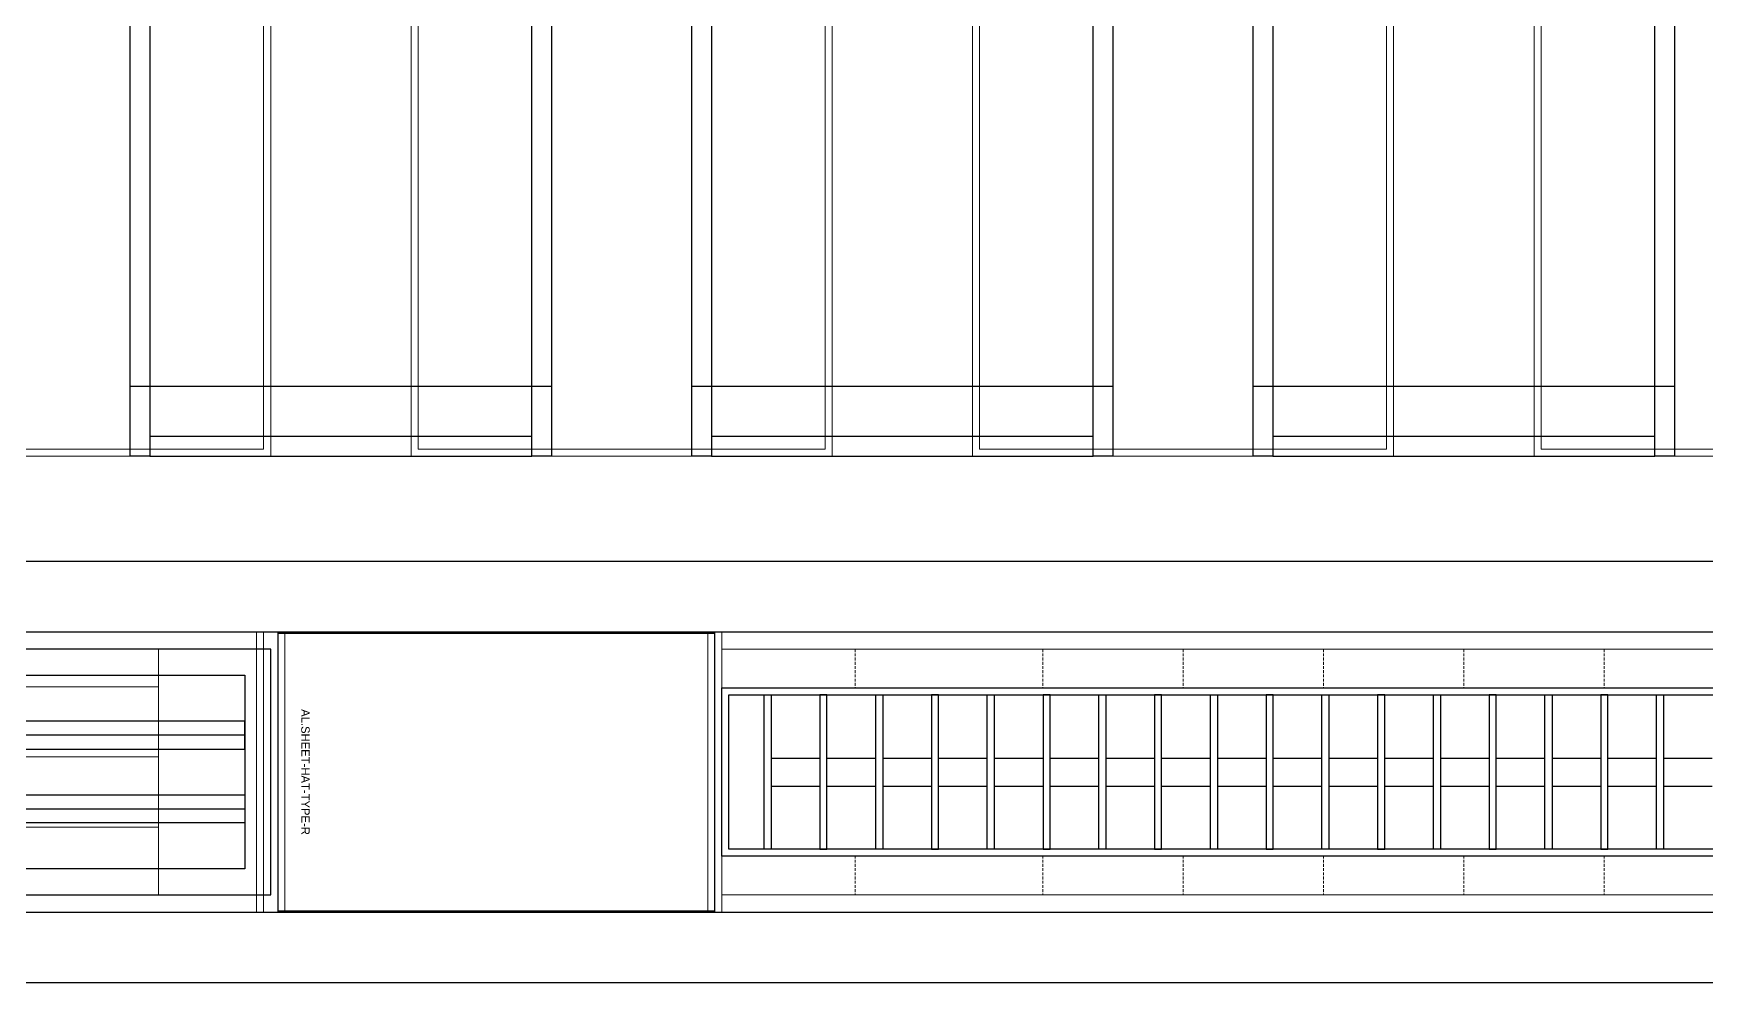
# Model space of a CAD drawing. Header units: millimetres. Extents: x 813027 to 1148939, y -931049 to -10.
# Drawn here: x 1025521 to 1026712, y -112135 to -111459 of the extents above; entities that cross this region are included whole.
import ezdxf
from ezdxf.enums import TextEntityAlignment as Align

# ---------------------------------------------------------------- set-up
doc = ezdxf.new("R2010")
doc.units = ezdxf.units.MM
doc.linetypes.add('DPA_Hidden 50', pattern=[3, 2, -1])
for name, color, linetype in [('000 - WIPEOUT', 250, 'Continuous'), ('001 - ASCESSORIES', 1, 'Continuous'), ('A04_TUBE SERIES', 2, 'Continuous'), ('A11_ALU.SOLID SHEET', 7, 'Continuous')]:
    doc.layers.add(name, color=color, linetype=linetype)
doc.layers.add('A-GLAZ-CURT', color=2, linetype='Continuous', lineweight=9)

# ---------------------------------------------------------------- blocks, each defined once
blk = doc.blocks.new('DPA_CP_Metal Ceiling Panel - Vertical Panel with Gap-23421678-4160 - LOWER PLATFORM LEVEL - REFLECTED CEILING GENERAL PLAN')
at = {"layer": 'A-GLAZ-CURT'}
for p, q in [((1017796.3, -111761.8), (1017796.3, -110921.8)), ((1017796.3, -110921.8), (1018096.3, -110921.8)), ((1017796.3, -111761.8), (1017796.3, -110921.8)), ((1017796.3, -110921.8), (1018096.3, -110921.8)), ((1018096.3, -110921.8), (1017796.3, -110921.8)), ((1017796.3, -110921.8), (1017796.3, -111761.8)), ((1018096.3, -110921.8), (1017796.3, -110921.8)), ((1017796.3, -110921.8), (1017796.3, -111761.8)), ((1017796.3, -111761.8), (1017796.3, -110921.8)), ((1017796.3, -110921.8), (1018096.3, -110921.8)), ((1018096.3, -111761.8), (1018096.3, -110921.8)), ((1018096.3, -110921.8), (1018096.3, -111761.8)), ((1018096.3, -111761.8), (1018096.3, -110921.8)), ((1018096.3, -111761.8), (1018096.3, -110921.8)), ((1018096.3, -110921.8), (1018096.3, -111761.8)), ((1017801.3, -111756.8), (1017801.3, -110926.8)), ((1017801.3, -110926.8), (1018091.3, -110926.8)), ((1018091.3, -110926.8), (1018091.3, -111756.8)), ((1017801.3, -111756.8), (1018091.3, -111756.8)), ((1017796.3, -111761.8), (1018096.3, -111761.8)), ((1018096.3, -111761.8), (1017796.3, -111761.8)), ((1017796.3, -111761.8), (1018096.3, -111761.8)), ((1017796.3, -111761.8), (1018096.3, -111761.8)), ((1018096.3, -111761.8), (1017796.3, -111761.8))]:
    blk.add_line(p, q, dxfattribs=at)
blk = doc.blocks.new('DPA_CP_Metal Ceiling Air Supply - Linear Diffuser Air Supply-14762131-4160 - LOWER PLATFORM LEVEL - REFLECTED CEILING GENERAL PLAN')
at = {"layer": 'A-GLAZ-CURT'}
h = blk.add_hatch(dxfattribs=at)
h.set_pattern_fill('FP_13', color=256, style=0, pattern_type=2)
h.set_pattern_definition([(180, (909396.33, -109824.28), (6e-15, 50), [])])
h.paths.add_polyline_path([(908676.3, -109874.3), (910116.3, -109874.3), (910116.3, -109699.3), (908676.3, -109699.3)])
for p, q in [((908601.3, -109649.3), (910191.3, -109649.3)), ((908601.3, -109649.3), (910191.3, -109649.3)), ((910191.3, -109649.3), (908601.3, -109649.3)), ((910191.3, -109649.3), (908601.3, -109649.3)), ((908601.3, -109649.3), (910191.3, -109649.3)), ((908606.3, -109654.3), (910186.3, -109654.3)), ((910186.3, -109654.3), (910186.3, -109919.3)), ((910191.3, -109924.3), (910191.3, -109649.3)), ((910191.3, -109649.3), (910191.3, -109924.3)), ((910191.3, -109924.3), (910191.3, -109649.3)), ((910191.3, -109924.3), (910191.3, -109649.3)), ((910191.3, -109649.3), (910191.3, -109924.3)), ((910116.3, -109699.3), (908676.3, -109699.3)), ((908676.3, -109699.3), (910116.3, -109699.3)), ((908676.3, -109699.3), (910116.3, -109699.3)), ((910116.3, -109699.3), (908676.3, -109699.3)), ((910116.3, -109874.3), (910116.3, -109699.3)), ((910116.3, -109699.3), (910116.3, -109874.3)), ((910116.3, -109699.3), (910116.3, -109874.3)), ((910116.3, -109874.3), (910116.3, -109699.3)), ((908676.3, -109874.3), (910116.3, -109874.3)), ((910116.3, -109874.3), (908676.3, -109874.3)), ((910116.3, -109874.3), (908676.3, -109874.3)), ((908676.3, -109874.3), (910116.3, -109874.3)), ((908606.3, -109919.3), (910186.3, -109919.3)), ((908601.3, -109924.3), (910191.3, -109924.3)), ((910191.3, -109924.3), (908601.3, -109924.3)), ((908601.3, -109924.3), (910191.3, -109924.3)), ((908601.3, -109924.3), (910191.3, -109924.3)), ((910191.3, -109924.3), (908601.3, -109924.3))]:
    blk.add_line(p, q, dxfattribs=at)
blk = doc.blocks.new('DPA_CP_Metal Ceiling Panel - Horizontal with Gap-20308794-4160 - LOWER PLATFORM LEVEL - REFLECTED CEILING GENERAL PLAN')
at = {"layer": 'A-GLAZ-CURT'}
for p, q in [((910201.3, -109924.3), (910201.3, -109649.3)), ((910201.3, -109649.3), (910512.8, -109649.3)), ((910201.3, -109924.3), (910201.3, -109649.3)), ((910201.3, -109649.3), (910512.8, -109649.3)), ((910512.8, -109649.3), (910201.3, -109649.3)), ((910201.3, -109649.3), (910201.3, -109924.3)), ((910512.8, -109649.3), (910201.3, -109649.3)), ((910201.3, -109649.3), (910201.3, -109924.3)), ((910201.3, -109924.3), (910201.3, -109649.3)), ((910201.3, -109649.3), (910512.8, -109649.3)), ((910206.3, -109919.3), (910206.3, -109654.3)), ((910206.3, -109654.3), (910507.8, -109654.3)), ((910507.8, -109654.3), (910507.8, -109919.3)), ((910512.8, -109924.3), (910512.8, -109649.3)), ((910512.8, -109649.3), (910512.8, -109924.3)), ((910512.8, -109924.3), (910512.8, -109649.3)), ((910512.8, -109924.3), (910512.8, -109649.3)), ((910512.8, -109649.3), (910512.8, -109924.3)), ((910206.3, -109919.3), (910507.8, -109919.3)), ((910201.3, -109924.3), (910512.8, -109924.3)), ((910512.8, -109924.3), (910201.3, -109924.3)), ((910201.3, -109924.3), (910512.8, -109924.3)), ((910201.3, -109924.3), (910512.8, -109924.3)), ((910512.8, -109924.3), (910201.3, -109924.3))]:
    blk.add_line(p, q, dxfattribs=at)
blk = doc.blocks.new('DPA_CP_Metal Ceiling Luminaire2 - Linear Luminaire 2-14763311-4160 - LOWER PLATFORM LEVEL - REFLECTED CEILING GENERAL PLAN')
at = {"layer": 'A-GLAZ-CURT'}
for p, q in [((907017.8, -109924.3), (907017.8, -109649.3)), ((907017.8, -109649.3), (908274.8, -109649.3)), ((907017.8, -109649.3), (907017.8, -109924.3)), ((908274.8, -109649.3), (907017.8, -109649.3)), ((907017.8, -109649.3), (908274.8, -109649.3)), ((907017.8, -109699.3), (907017.8, -109924.3)), ((907017.8, -109699.3), (908274.8, -109699.3)), ((907017.8, -109874.3), (908274.8, -109874.3)), ((908274.8, -109924.3), (907017.8, -109924.3)), ((908274.8, -109924.3), (907017.8, -109924.3)), ((907017.8, -109924.3), (908274.8, -109924.3))]:
    blk.add_line(p, q, dxfattribs=at)
at = {"layer": 'A-GLAZ-CURT', "linetype": 'DPA_Hidden 50'}
for p, q in [((907112.8, -109699.3), (907112.8, -109874.3)), ((907246.3, -109699.3), (907246.3, -109874.3)), ((907346.3, -109699.3), (907346.3, -109874.3)), ((907446.3, -109699.3), (907446.3, -109874.3)), ((907546.3, -109699.3), (907546.3, -109874.3)), ((907646.3, -109699.3), (907646.3, -109874.3))]:
    blk.add_line(p, q, dxfattribs=at)
blk = doc.blocks.new('C-2-PP21-AR-4160-01-B_20250829-084021_EXCL')
at = {"layer": 'A-GLAZ-CURT'}
for name, p in [('DPA_CP_Metal Ceiling Panel - Vertical Panel with Gap-23421678-4160 - LOWER PLATFORM LEVEL - REFLECTED CEILING GENERAL PLAN', (-1039496.3, 105341.8)), ('DPA_CP_Metal Ceiling Panel - Vertical Panel with Gap-23421678-4160 - LOWER PLATFORM LEVEL - REFLECTED CEILING GENERAL PLAN', (-1039096.3, 105341.8)), ('DPA_CP_Metal Ceiling Panel - Vertical Panel with Gap-23421678-4160 - LOWER PLATFORM LEVEL - REFLECTED CEILING GENERAL PLAN', (-1038696.3, 105341.8)), ('DPA_CP_Metal Ceiling Panel - Vertical Panel with Gap-23421678-4160 - LOWER PLATFORM LEVEL - REFLECTED CEILING GENERAL PLAN', (-1038296.3, 105341.8)), ('DPA_CP_Metal Ceiling Air Supply - Linear Diffuser Air Supply-14762131-4160 - LOWER PLATFORM LEVEL - REFLECTED CEILING GENERAL PLAN', (-931596.3, 103141.8)), ('DPA_CP_Metal Ceiling Panel - Horizontal with Gap-20308794-4160 - LOWER PLATFORM LEVEL - REFLECTED CEILING GENERAL PLAN', (-931596.3, 103141.8)), ('DPA_CP_Metal Ceiling Luminaire2 - Linear Luminaire 2-14763311-4160 - LOWER PLATFORM LEVEL - REFLECTED CEILING GENERAL PLAN', (-928096.3, 103141.8))]:
    blk.add_blockref(name, p, dxfattribs=at)
blk = doc.blocks.new('*U485')
at = {"color": 1}
blk.add_wipeout([(628.5, -60), (-628.5, -60), (-628.5, 60), (628.5, 60)], dxfattribs=at).dxf.layer = '000 - WIPEOUT'
at = {"layer": '001 - ASCESSORIES', "color": 0}
blk.add_lwpolyline([(628.5, -60), (-628.5, -60), (-628.5, 60), (628.5, 60)], close=True, dxfattribs=at)
at = {"layer": '001 - ASCESSORIES'}
for points in [[(623.5, -55), (-623.5, -55), (-623.5, 55), (623.5, 55)], [(-593.5, -55), (-598.5, -55), (-598.5, 55), (-593.5, 55)], [(-558.8, -55), (-553.8, -55), (-553.8, 55), (-558.8, 55)], [(-514, -55), (-519, -55), (-519, 55), (-514, 55)], [(-479.3, -55), (-474.3, -55), (-474.3, 55), (-479.3, 55)], [(-434.6, -55), (-439.6, -55), (-439.6, 55), (-434.6, 55)], [(-399.8, -55), (-394.8, -55), (-394.8, 55), (-399.8, 55)], [(-355.1, -55), (-360.1, -55), (-360.1, 55), (-355.1, 55)], [(-320.4, -55), (-315.4, -55), (-315.4, 55), (-320.4, 55)], [(-275.6, -55), (-280.6, -55), (-280.6, 55), (-275.6, 55)], [(-240.9, -55), (-235.9, -55), (-235.9, 55), (-240.9, 55)], [(-196.2, -55), (-201.2, -55), (-201.2, 55), (-196.2, 55)], [(-161.4, -55), (-156.4, -55), (-156.4, 55), (-161.4, 55)], [(-116.7, -55), (-121.7, -55), (-121.7, 55), (-116.7, 55)], [(-82, -55), (-77, -55), (-77, 55), (-82, 55)], [(-37.2, -55), (-42.2, -55), (-42.2, 55), (-37.2, 55)], [(-2.5, -55), (2.5, -55), (2.5, 55), (-2.5, 55)], [(42.2, -55), (37.2, -55), (37.2, 55), (42.2, 55)]]:
    blk.add_lwpolyline(points, close=True, dxfattribs=at)
for points in [[(-593.5, 10), (-558.8, 10)], [(-553.8, 10), (-519, 10)], [(-514, 10), (-479.3, 10)], [(-474.3, 10), (-439.6, 10)], [(-434.6, 10), (-399.8, 10)], [(-394.8, 10), (-360.1, 10)], [(-355.1, 10), (-320.4, 10)], [(-315.4, 10), (-280.6, 10)], [(-275.6, 10), (-240.9, 10)], [(-235.9, 10), (-201.2, 10)], [(-196.2, 10), (-161.4, 10)], [(-156.4, 10), (-121.7, 10)], [(-116.7, 10), (-82, 10)], [(-77, 10), (-42.2, 10)], [(-37.2, 10), (-2.5, 10)], [(2.5, 10), (37.2, 10)], [(42.2, 10), (77, 10)], [(-593.5, -10), (-558.8, -10)], [(-553.8, -10), (-519, -10)], [(-514, -10), (-479.3, -10)], [(-474.3, -10), (-439.6, -10)], [(-434.6, -10), (-399.8, -10)], [(-394.8, -10), (-360.1, -10)], [(-355.1, -10), (-320.4, -10)], [(-315.4, -10), (-280.6, -10)], [(-275.6, -10), (-240.9, -10)], [(-235.9, -10), (-201.2, -10)], [(-196.2, -10), (-161.4, -10)], [(-156.4, -10), (-121.7, -10)], [(-116.7, -10), (-82, -10)], [(-77, -10), (-42.2, -10)], [(-37.2, -10), (-2.5, -10)], [(2.5, -10), (37.2, -10)], [(42.2, -10), (77, -10)]]:
    blk.add_lwpolyline(points, dxfattribs=at)
blk = doc.blocks.new('*U484')
at = {"layer": '001 - ASCESSORIES', "color": 0, "linetype": 'ByBlock'}
blk.add_lwpolyline([(800, 87.5), (-800, 87.5), (-800, -87.5), (800, -87.5)], close=True, dxfattribs=at)
at = {"layer": '001 - ASCESSORIES', "linetype": 'ByBlock'}
for points in [[(-781.5, 69), (781.5, 69), (781.5, -69), (-781.5, -69)], [(781.5, 36.3), (-781.5, 36.3), (-781.5, 16.3), (781.5, 16.3)], [(-781.5, -16.3), (781.5, -16.3), (781.5, -36.3), (-781.5, -36.3)]]:
    blk.add_lwpolyline(points, close=True, dxfattribs=at)
for points in [[(781.5, 26.3), (-781.5, 26.3)], [(-781.5, -26.3), (781.5, -26.3)]]:
    blk.add_lwpolyline(points, dxfattribs=at)
blk = doc.blocks.new('*U488')
at = {"layer": 'A11_ALU.SOLID SHEET', "color": 0}
blk.add_lwpolyline([(311.5, -98.8), (311.5, 98.8), (0, 98.8), (0, -98.8)], close=True, dxfattribs=at)
at = {"layer": 'Defpoints', "color": 250}
blk.add_point((0, 0), dxfattribs=at)
blk.add_text('AL.SHEET-HAT-TYPE-R', height=6, rotation=270, dxfattribs=at).set_placement((15, 0), align=Align.BOTTOM_CENTER)
blk = doc.blocks.new('*U492')
blk.add_attdef('EXTR.OVL-LENGTH_', (-25, -59.1), '', height=5)
blk.add_wipeout([(-25, 0), (25, 0), (25, 134900), (-25, 134900)]).dxf.layer = '000 - WIPEOUT'
at = {"layer": 'A04_TUBE SERIES', "color": 0}
blk.add_lwpolyline([(-25, 0), (25, 0), (25, 134900), (-25, 134900)], close=True, dxfattribs=at)
blk = doc.blocks.new('*U522')
for p, q in [((-362.8, -3550), (-362.8, -3250)), ((-362.8, -3950), (-362.8, -3650)), ((-362.8, -4350), (-362.8, -4050))]:
    blk.add_line(p, q)
at = {"layer": 'A11_ALU.SOLID SHEET', "color": 0}
for points in [[(-412.5, -3250), (412.5, -3250), (412.5, -3264), (-412.5, -3264)], [(-412.5, -3536), (-398.5, -3536), (-398.5, -3264), (-412.5, -3264)], [(-412.5, -3536), (412.5, -3536), (412.5, -3550), (-412.5, -3550)], [(-412.5, -3650), (412.5, -3650), (412.5, -3664), (-412.5, -3664)], [(-412.5, -3936), (-398.5, -3936), (-398.5, -3664), (-412.5, -3664)], [(-412.5, -3936), (412.5, -3936), (412.5, -3950), (-412.5, -3950)], [(-412.5, -4050), (412.5, -4050), (412.5, -4064), (-412.5, -4064)], [(-412.5, -4336), (-398.5, -4336), (-398.5, -4064), (-412.5, -4064)], [(-412.5, -4336), (412.5, -4336), (412.5, -4350), (-412.5, -4350)]]:
    blk.add_lwpolyline(points, close=True, dxfattribs=at)
blk = doc.blocks.new('C-2-PP21-AR-4160-01-B_20250829-084416_NEWCL')
at = {"rotation": 90}
blk.add_blockref('*U522', (-24750, -6007.5), dxfattribs=at)
for name, p in [('*U484', (-22200, -6645)), ('*U485', (-20450, -6645))]:
    blk.add_blockref(name, p)
blk.add_blockref('*U488', (-21395, -6645))
at = {"rotation": 270}
for p in [(-154400, -6520), (-154400, -6770)]:
    blk.add_blockref('*U492', p, dxfattribs=at)

msp = doc.modelspace()

# ---------------------------------------------------------------- block references
msp.add_blockref('C-2-PP21-AR-4160-01-B_20250829-084021_EXCL', (1047090, -105340))

# ---------------------------------------------------------------- next in the draw order: block references
msp.add_blockref('C-2-PP21-AR-4160-01-B_20250829-084416_NEWCL', (1047090, -105340))

doc.saveas('drawing.dxf')
